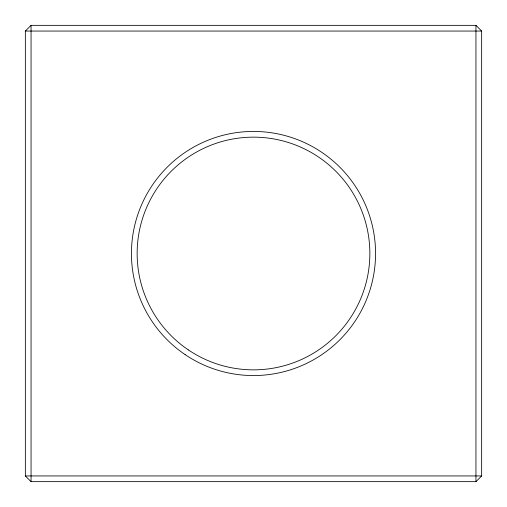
<?xml version="1.0" encoding="UTF-8"?>
<svg xmlns="http://www.w3.org/2000/svg" width="507" height="507" viewBox="0 0 507 507"><rect width="100%" height="100%" fill="white"/><g stroke="black" fill="none" stroke-linecap="round" stroke-linejoin="round"><path stroke-width="0.76" d="M25.35 31.054L31.054 25.35L475.946 25.35L481.65 31.054L481.65 475.946L475.946 481.65L31.054 481.65L25.35 475.946L25.35 31.054L481.65 31.054M25.35 475.946L481.65 475.946M475.946 25.35L475.946 481.65M31.054 25.35L31.054 481.65M188.293 349.868A116.356 116.356 0 0 0 369.559 261.783A116.356 116.356 0 0 0 202.648 148.849A116.356 116.356 0 0 0 188.293 349.868M185.099 354.589A122.06 122.06 0 0 0 375.25 262.189A122.06 122.06 0 0 0 200.151 143.715A122.06 122.06 0 0 0 185.099 354.589"/></g></svg>
